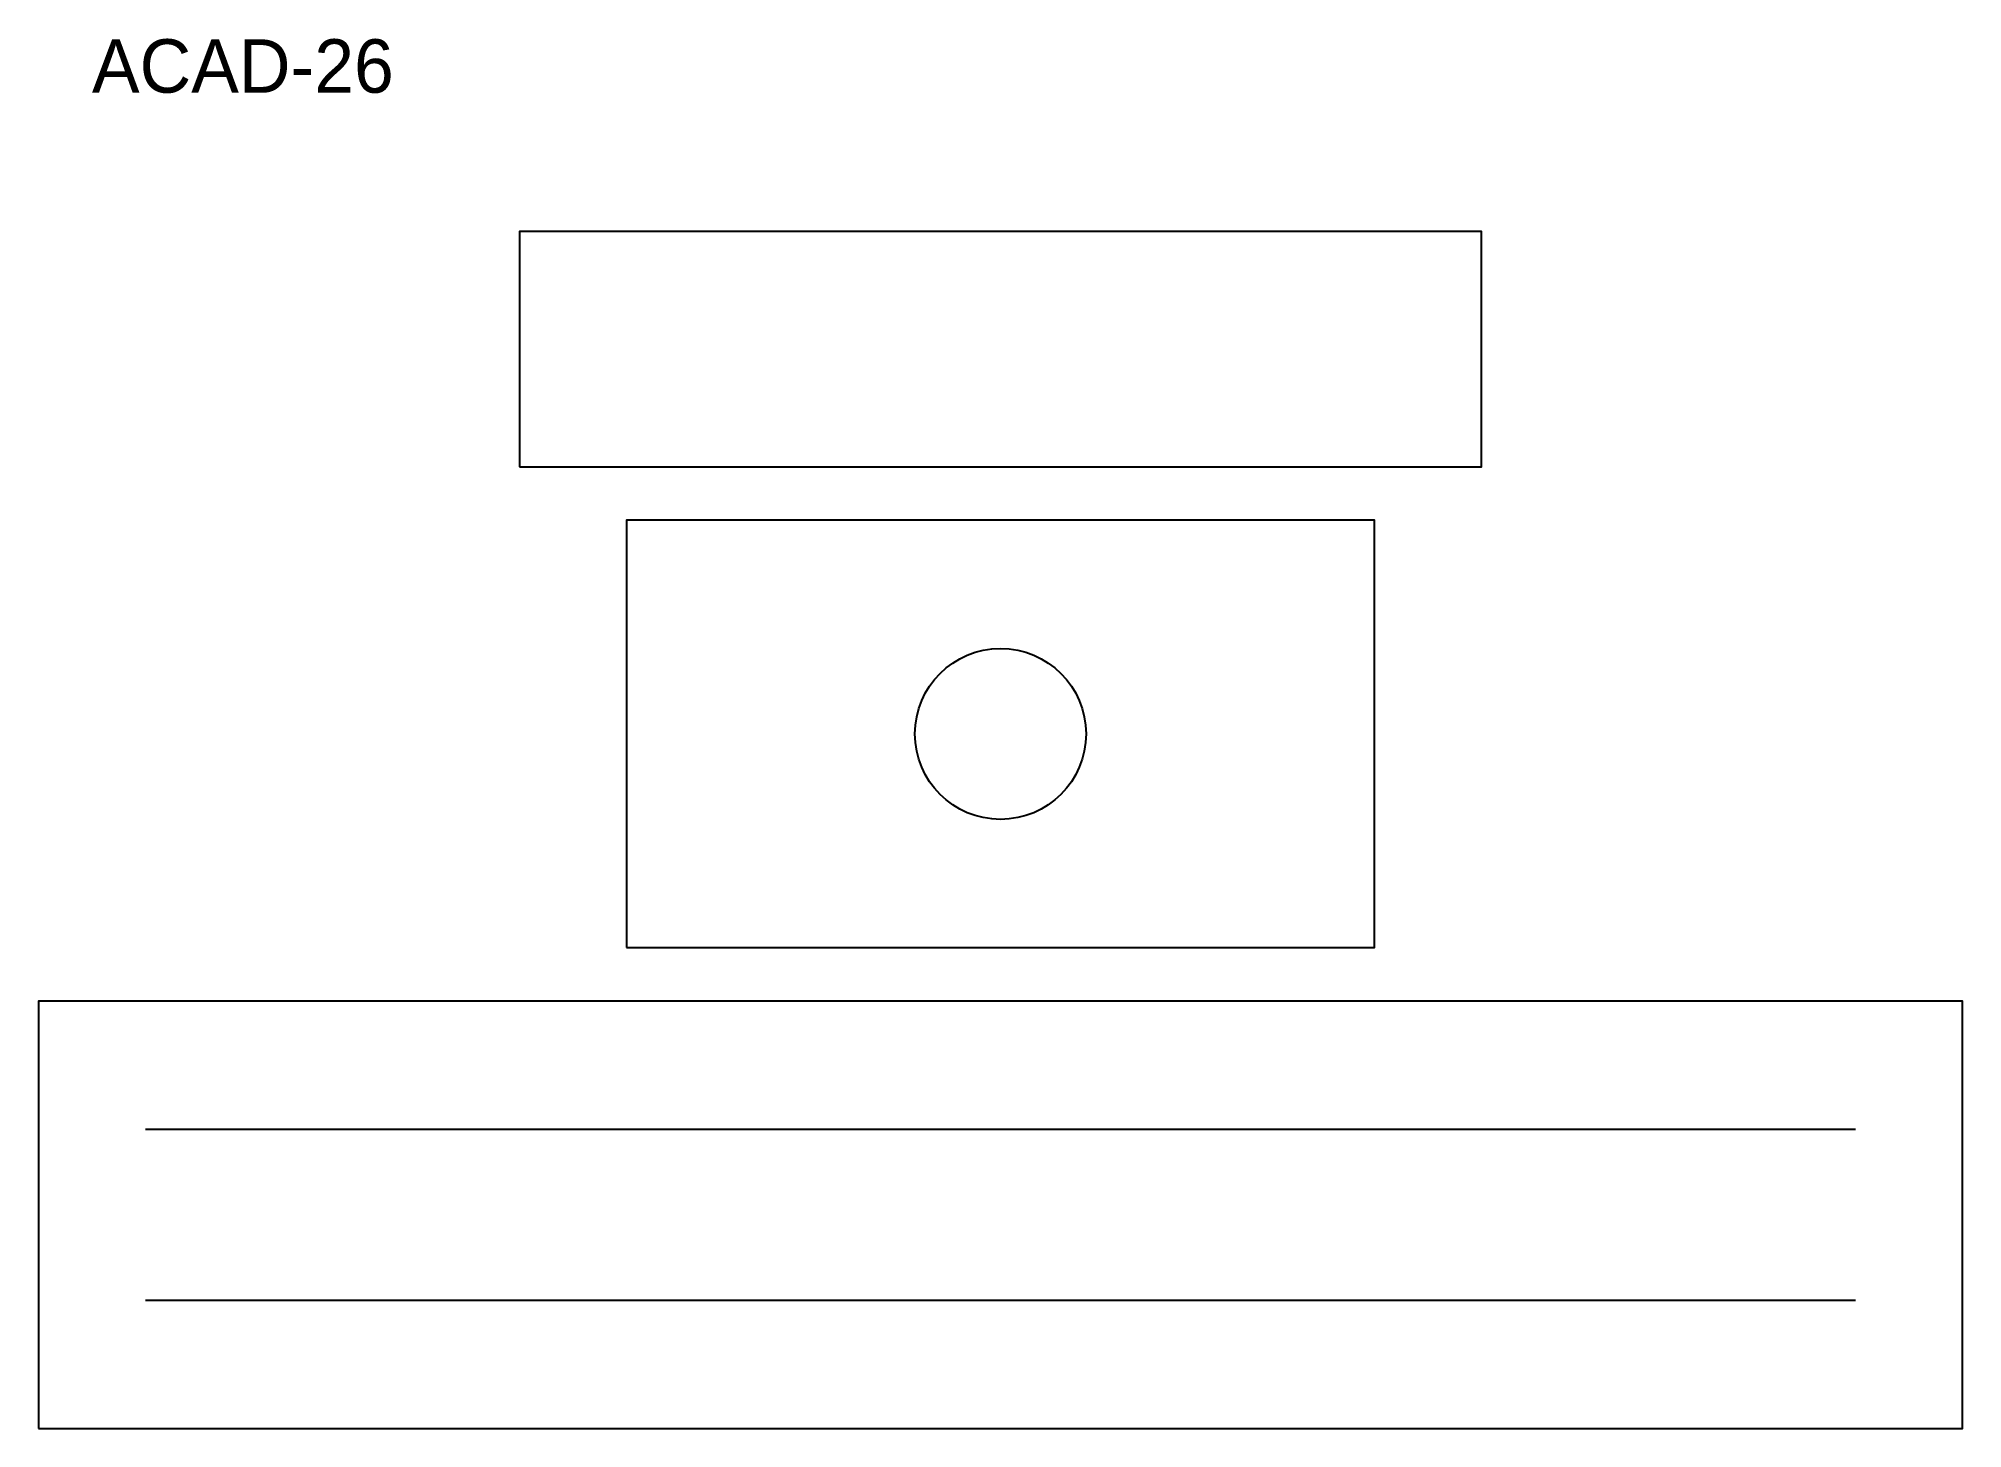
# Model space of a CAD drawing. Header units: metres. Extents: x 0 to 180, y 0 to 130.
import ezdxf

# ---------------------------------------------------------------- set-up
doc = ezdxf.new("R2010")
doc.units = ezdxf.units.M
for name, color, linetype in [('ANNOTATION', 7, 'Continuous'), ('CENTER', 7, 'Continuous'), ('HOLE', 7, 'Continuous'), ('OUTLINE', 7, 'Continuous')]:
    doc.layers.add(name, color=color, linetype=linetype)

msp = doc.modelspace()

# ---------------------------------------------------------------- linework, layer by layer
at = {"layer": 'CENTER'}
for p, q in [((10, 28), (170, 28)), ((10, 12), (170, 12))]:
    msp.add_line(p, q, dxfattribs=at)
at = {"layer": 'HOLE'}
msp.add_circle((90, 65), 8, dxfattribs=at)
at = {"layer": 'OUTLINE'}
for points in [[(45, 90), (135, 90), (135, 112), (45, 112)], [(55, 45), (125, 45), (125, 85), (55, 85)], [(0, 0), (180, 0), (180, 40), (0, 40)]]:
    msp.add_lwpolyline(points, close=True, dxfattribs=at)

# ---------------------------------------------------------------- texts
at = {"layer": 'ANNOTATION'}
msp.add_text('ACAD-26', height=5, dxfattribs=at).set_placement((5, 125))

doc.saveas('drawing.dxf')
